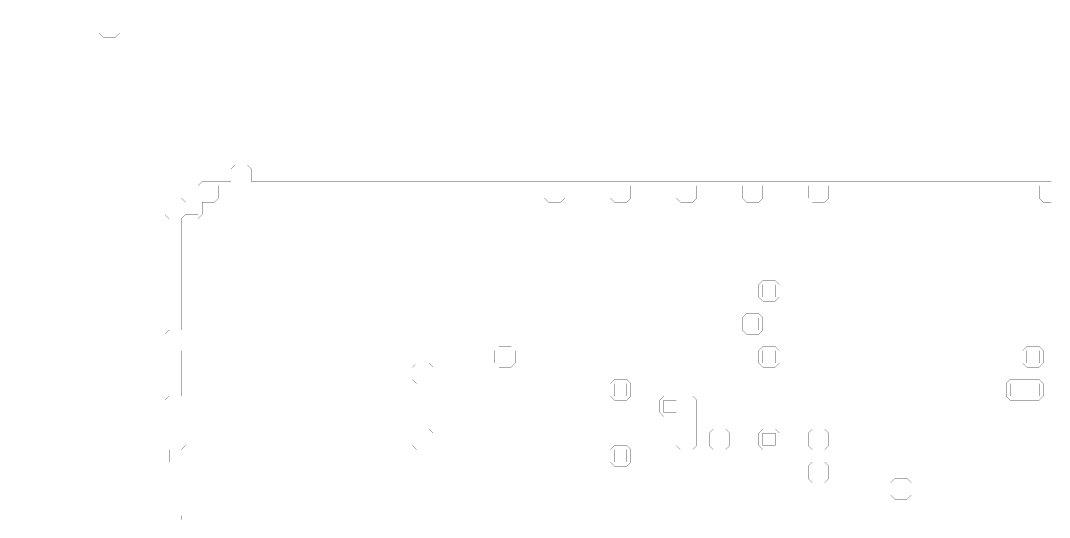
# Model space of a CAD drawing. Header units: metres. Extents: x 0 to 4990, y -4990 to 0.
# Drawn here: x 0 to 2437, y -1176 to 0 of the extents above; entities that cross this region are included whole.
import ezdxf

# ---------------------------------------------------------------- set-up
doc = ezdxf.new("R2010")
doc.units = ezdxf.units.M
doc.layers.add('conductor', color=1, linetype='Continuous')
doc.layers.add('substrate', color=5, linetype='Continuous')

msp = doc.modelspace()

# ---------------------------------------------------------------- linework, layer by layer
at = {"layer": 'conductor', "const_width": 0.5}
msp.add_lwpolyline([(2441.40625, -429.6875), (2431.640625, -429.6875), (2421.875, -429.6875), (2412.109375, -419.921875), (2412.109375, -410.15625), (2412.109375, -400.390625), (2412.109375, -390.625), (2402.34375, -390.625), (2392.578125, -390.625), (2382.8125, -390.625), (2373.046875, -390.625), (2363.28125, -390.625), (2353.515625, -390.625), (2343.75, -390.625), (2333.984375, -390.625), (2324.21875, -390.625), (2314.453125, -390.625), (2304.6875, -390.625), (2294.921875, -390.625), (2285.15625, -390.625), (2275.390625, -390.625), (2265.625, -390.625), (2255.859375, -390.625), (2246.09375, -390.625), (2236.328125, -390.625), (2226.5625, -390.625), (2216.796875, -390.625), (2207.03125, -390.625), (2197.265625, -390.625), (2187.5, -390.625), (2177.734375, -390.625), (2167.96875, -390.625), (2158.203125, -390.625), (2148.4375, -390.625), (2138.671875, -390.625), (2128.90625, -390.625), (2119.140625, -390.625), (2109.375, -390.625), (2099.609375, -390.625), (2089.84375, -390.625), (2080.078125, -390.625), (2070.3125, -390.625), (2060.546875, -390.625), (2050.78125, -390.625), (2041.015625, -390.625), (2031.25, -390.625), (2021.484375, -390.625), (2011.71875, -390.625), (2001.953125, -390.625), (1992.1875, -390.625), (1982.421875, -390.625), (1972.65625, -390.625), (1962.890625, -390.625), (1953.125, -390.625), (1943.359375, -390.625), (1933.59375, -390.625), (1923.828125, -390.625), (1914.0625, -390.625), (1914.0625, -400.390625), (1914.0625, -410.15625), (1914.0625, -419.921875), (1904.296875, -429.6875), (1894.53125, -429.6875), (1884.765625, -429.6875), (1875, -429.6875), (1865.234375, -419.921875), (1865.234375, -410.15625), (1865.234375, -400.390625), (1865.234375, -390.625), (1855.46875, -390.625), (1845.703125, -390.625), (1835.9375, -390.625), (1826.171875, -390.625), (1816.40625, -390.625), (1806.640625, -390.625), (1796.875, -390.625), (1787.109375, -390.625), (1777.34375, -390.625), (1767.578125, -390.625), (1757.8125, -390.625), (1757.8125, -400.390625), (1757.8125, -410.15625), (1757.8125, -419.921875), (1748.046875, -429.6875), (1738.28125, -429.6875), (1728.515625, -429.6875), (1718.75, -429.6875), (1708.984375, -419.921875), (1708.984375, -410.15625), (1708.984375, -400.390625), (1708.984375, -390.625), (1699.21875, -390.625), (1689.453125, -390.625), (1679.6875, -390.625), (1669.921875, -390.625), (1660.15625, -390.625), (1650.390625, -390.625), (1640.625, -390.625), (1630.859375, -390.625), (1621.09375, -390.625), (1611.328125, -390.625), (1601.5625, -390.625), (1601.5625, -400.390625), (1601.5625, -410.15625), (1601.5625, -419.921875), (1591.796875, -429.6875), (1582.03125, -429.6875), (1572.265625, -429.6875), (1562.5, -429.6875), (1552.734375, -419.921875), (1552.734375, -410.15625), (1552.734375, -400.390625), (1552.734375, -390.625), (1542.96875, -390.625), (1533.203125, -390.625), (1523.4375, -390.625), (1513.671875, -390.625), (1503.90625, -390.625), (1494.140625, -390.625), (1484.375, -390.625), (1474.609375, -390.625), (1464.84375, -390.625), (1455.078125, -390.625), (1445.3125, -390.625), (1445.3125, -400.390625), (1445.3125, -410.15625), (1445.3125, -419.921875), (1435.546875, -429.6875), (1425.78125, -429.6875), (1416.015625, -429.6875), (1406.25, -429.6875), (1396.484375, -419.921875), (1396.484375, -410.15625), (1396.484375, -400.390625), (1396.484375, -390.625), (1386.71875, -390.625), (1376.953125, -390.625), (1367.1875, -390.625), (1357.421875, -390.625), (1347.65625, -390.625), (1337.890625, -390.625), (1328.125, -390.625), (1318.359375, -390.625), (1308.59375, -390.625), (1298.828125, -390.625), (1289.0625, -390.625), (1289.0625, -400.390625), (1289.0625, -410.15625), (1289.0625, -419.921875), (1279.296875, -429.6875), (1269.53125, -429.6875), (1259.765625, -429.6875), (1250, -429.6875), (1240.234375, -419.921875), (1240.234375, -410.15625), (1240.234375, -400.390625), (1240.234375, -390.625), (1230.46875, -390.625), (1220.703125, -390.625), (1210.9375, -390.625), (1201.171875, -390.625), (1191.40625, -390.625), (1181.640625, -390.625), (1171.875, -390.625), (1162.109375, -390.625), (1152.34375, -390.625), (1142.578125, -390.625), (1132.8125, -390.625), (1123.046875, -390.625), (1113.28125, -390.625), (1103.515625, -390.625), (1093.75, -390.625), (1083.984375, -390.625), (1074.21875, -390.625), (1064.453125, -390.625), (1054.6875, -390.625), (1044.921875, -390.625), (1035.15625, -390.625), (1025.390625, -390.625), (1015.625, -390.625), (1005.859375, -390.625), (996.09375, -390.625), (986.328125, -390.625), (976.5625, -390.625), (966.796875, -390.625), (957.03125, -390.625), (947.265625, -390.625), (937.5, -390.625), (927.734375, -390.625), (917.96875, -390.625), (908.203125, -390.625), (898.4375, -390.625), (888.671875, -390.625), (878.90625, -390.625), (869.140625, -390.625), (859.375, -390.625), (849.609375, -390.625), (839.84375, -390.625), (830.078125, -390.625), (820.3125, -390.625), (810.546875, -390.625), (800.78125, -390.625), (791.015625, -390.625), (781.25, -390.625), (771.484375, -390.625), (761.71875, -390.625), (751.953125, -390.625), (742.1875, -390.625), (732.421875, -390.625), (722.65625, -390.625), (712.890625, -390.625), (703.125, -390.625), (693.359375, -390.625), (683.59375, -390.625), (673.828125, -390.625), (664.0625, -390.625), (654.296875, -390.625), (644.53125, -390.625), (634.765625, -390.625), (625, -390.625), (615.234375, -390.625), (605.46875, -390.625), (595.703125, -390.625), (585.9375, -390.625), (576.171875, -390.625), (566.40625, -390.625), (556.640625, -390.625), (546.875, -390.625), (537.109375, -390.625), (527.34375, -390.625), (517.578125, -390.625), (507.8125, -390.625), (498.046875, -390.625), (488.28125, -390.625), (478.515625, -390.625), (468.75, -390.625), (468.75, -400.390625), (468.75, -410.15625), (468.75, -419.921875), (458.984375, -429.6875), (449.21875, -429.6875), (439.453125, -429.6875), (429.6875, -429.6875), (429.6875, -439.453125), (429.6875, -449.21875), (429.6875, -458.984375), (419.921875, -468.75), (410.15625, -468.75), (400.390625, -468.75), (390.625, -468.75), (390.625, -478.515625), (390.625, -488.28125), (390.625, -498.046875), (390.625, -507.8125), (390.625, -517.578125), (390.625, -527.34375), (390.625, -537.109375), (390.625, -546.875), (390.625, -556.640625), (390.625, -566.40625), (390.625, -576.171875), (390.625, -585.9375), (390.625, -595.703125), (390.625, -605.46875), (390.625, -615.234375), (390.625, -625), (390.625, -634.765625), (390.625, -644.53125), (390.625, -654.296875), (390.625, -664.0625), (390.625, -673.828125), (390.625, -683.59375), (390.625, -693.359375), (390.625, -703.125), (390.625, -712.890625), (390.625, -722.65625), (390.625, -732.421875), (390.625, -742.1875), (390.625, -751.953125), (390.625, -761.71875), (390.625, -771.484375), (390.625, -781.25), (390.625, -791.015625), (390.625, -800.78125), (390.625, -810.546875), (390.625, -820.3125), (390.625, -830.078125), (390.625, -839.84375), (390.625, -849.609375), (390.625, -859.375), (390.625, -869.140625), (390.625, -878.90625), (390.625, -888.671875), (390.625, -898.4375), (390.625, -908.203125), (390.625, -917.96875), (390.625, -927.734375), (390.625, -937.5), (390.625, -947.265625), (390.625, -957.03125), (390.625, -966.796875), (390.625, -976.5625), (390.625, -986.328125), (390.625, -996.09375), (390.625, -1005.859375), (380.859375, -1015.625), (371.09375, -1015.625), (361.328125, -1015.625), (351.5625, -1015.625), (351.5625, -1025.390625), (351.5625, -1035.15625), (351.5625, -1044.921875), (361.328125, -1044.921875), (371.09375, -1044.921875), (380.859375, -1044.921875), (390.625, -1054.6875), (390.625, -1064.453125), (390.625, -1074.21875), (390.625, -1083.984375), (390.625, -1093.75), (390.625, -1103.515625), (390.625, -1113.28125), (390.625, -1123.046875), (390.625, -1132.8125), (390.625, -1142.578125), (390.625, -1152.34375), (390.625, -1162.109375), (390.625, -1171.875), (390.625, -1181.640625)], dxfattribs=at)
for points in [[(1748.046875, -625), (1757.8125, -615.234375), (1767.578125, -615.234375), (1777.34375, -615.234375), (1787.109375, -615.234375), (1796.875, -625), (1796.875, -634.765625), (1796.875, -644.53125), (1796.875, -654.296875), (1787.109375, -664.0625), (1777.34375, -664.0625), (1767.578125, -664.0625), (1757.8125, -664.0625), (1748.046875, -654.296875), (1748.046875, -644.53125), (1748.046875, -634.765625)], [(1708.984375, -703.125), (1718.75, -693.359375), (1728.515625, -693.359375), (1738.28125, -693.359375), (1748.046875, -693.359375), (1757.8125, -703.125), (1757.8125, -712.890625), (1757.8125, -722.65625), (1757.8125, -732.421875), (1748.046875, -742.1875), (1738.28125, -742.1875), (1728.515625, -742.1875), (1718.75, -742.1875), (1708.984375, -732.421875), (1708.984375, -722.65625), (1708.984375, -712.890625)], [(1083.984375, -742.1875), (1093.75, -732.421875), (1103.515625, -732.421875), (1113.28125, -732.421875), (1123.046875, -732.421875), (1132.8125, -742.1875), (1132.8125, -751.953125), (1132.8125, -761.71875), (1132.8125, -771.484375), (1123.046875, -781.25), (1113.28125, -781.25), (1103.515625, -781.25), (1093.75, -781.25), (1083.984375, -771.484375), (1083.984375, -761.71875), (1083.984375, -751.953125)], [(1123.046875, -781.25), (1132.8125, -771.484375), (1142.578125, -771.484375), (1152.34375, -771.484375), (1162.109375, -771.484375), (1171.875, -781.25), (1171.875, -791.015625), (1171.875, -800.78125), (1171.875, -810.546875), (1162.109375, -820.3125), (1152.34375, -820.3125), (1142.578125, -820.3125), (1132.8125, -820.3125), (1123.046875, -810.546875), (1123.046875, -800.78125), (1123.046875, -791.015625)], [(1748.046875, -781.25), (1757.8125, -771.484375), (1767.578125, -771.484375), (1777.34375, -771.484375), (1787.109375, -771.484375), (1796.875, -781.25), (1796.875, -791.015625), (1796.875, -800.78125), (1796.875, -810.546875), (1787.109375, -820.3125), (1777.34375, -820.3125), (1767.578125, -820.3125), (1757.8125, -820.3125), (1748.046875, -810.546875), (1748.046875, -800.78125), (1748.046875, -791.015625)], [(2373.046875, -781.25), (2382.8125, -771.484375), (2392.578125, -771.484375), (2402.34375, -771.484375), (2412.109375, -771.484375), (2421.875, -781.25), (2421.875, -791.015625), (2421.875, -800.78125), (2421.875, -810.546875), (2412.109375, -820.3125), (2402.34375, -820.3125), (2392.578125, -820.3125), (2382.8125, -820.3125), (2373.046875, -810.546875), (2373.046875, -800.78125), (2373.046875, -791.015625)], [(927.734375, -820.3125), (937.5, -810.546875), (947.265625, -810.546875), (957.03125, -810.546875), (966.796875, -810.546875), (976.5625, -820.3125), (976.5625, -830.078125), (976.5625, -839.84375), (976.5625, -849.609375), (966.796875, -859.375), (957.03125, -859.375), (947.265625, -859.375), (937.5, -859.375), (927.734375, -849.609375), (927.734375, -839.84375), (927.734375, -830.078125)], [(1396.484375, -859.375), (1406.25, -849.609375), (1416.015625, -849.609375), (1425.78125, -849.609375), (1435.546875, -849.609375), (1445.3125, -859.375), (1445.3125, -869.140625), (1445.3125, -878.90625), (1445.3125, -888.671875), (1435.546875, -898.4375), (1425.78125, -898.4375), (1416.015625, -898.4375), (1406.25, -898.4375), (1396.484375, -888.671875), (1396.484375, -878.90625), (1396.484375, -869.140625)], [(2333.984375, -859.375), (2343.75, -849.609375), (2353.515625, -849.609375), (2363.28125, -849.609375), (2373.046875, -849.609375), (2382.8125, -849.609375), (2392.578125, -849.609375), (2402.34375, -849.609375), (2412.109375, -849.609375), (2421.875, -859.375), (2421.875, -869.140625), (2421.875, -878.90625), (2421.875, -888.671875), (2412.109375, -898.4375), (2402.34375, -898.4375), (2392.578125, -898.4375), (2382.8125, -898.4375), (2373.046875, -898.4375), (2363.28125, -898.4375), (2353.515625, -898.4375), (2343.75, -898.4375), (2333.984375, -888.671875), (2333.984375, -878.90625), (2333.984375, -869.140625)], [(1513.671875, -898.4375), (1523.4375, -888.671875), (1533.203125, -888.671875), (1542.96875, -888.671875), (1552.734375, -888.671875), (1562.5, -888.671875), (1572.265625, -888.671875), (1582.03125, -888.671875), (1591.796875, -888.671875), (1601.5625, -898.4375), (1601.5625, -908.203125), (1601.5625, -917.96875), (1601.5625, -927.734375), (1601.5625, -937.5), (1601.5625, -947.265625), (1601.5625, -957.03125), (1601.5625, -966.796875), (1601.5625, -976.5625), (1601.5625, -986.328125), (1601.5625, -996.09375), (1601.5625, -1005.859375), (1591.796875, -1015.625), (1582.03125, -1015.625), (1572.265625, -1015.625), (1562.5, -1015.625), (1552.734375, -1005.859375), (1552.734375, -996.09375), (1552.734375, -986.328125), (1552.734375, -976.5625), (1552.734375, -966.796875), (1552.734375, -957.03125), (1552.734375, -947.265625), (1552.734375, -937.5), (1542.96875, -937.5), (1533.203125, -937.5), (1523.4375, -937.5), (1513.671875, -927.734375), (1513.671875, -917.96875), (1513.671875, -908.203125)], [(927.734375, -976.5625), (937.5, -966.796875), (947.265625, -966.796875), (957.03125, -966.796875), (966.796875, -966.796875), (976.5625, -976.5625), (976.5625, -986.328125), (976.5625, -996.09375), (976.5625, -1005.859375), (966.796875, -1015.625), (957.03125, -1015.625), (947.265625, -1015.625), (937.5, -1015.625), (927.734375, -1005.859375), (927.734375, -996.09375), (927.734375, -986.328125)], [(1630.859375, -976.5625), (1640.625, -966.796875), (1650.390625, -966.796875), (1660.15625, -966.796875), (1669.921875, -966.796875), (1679.6875, -976.5625), (1679.6875, -986.328125), (1679.6875, -996.09375), (1679.6875, -1005.859375), (1669.921875, -1015.625), (1660.15625, -1015.625), (1650.390625, -1015.625), (1640.625, -1015.625), (1630.859375, -1005.859375), (1630.859375, -996.09375), (1630.859375, -986.328125)], [(1748.046875, -976.5625), (1757.8125, -966.796875), (1767.578125, -966.796875), (1777.34375, -966.796875), (1787.109375, -966.796875), (1796.875, -976.5625), (1796.875, -986.328125), (1796.875, -996.09375), (1796.875, -1005.859375), (1787.109375, -1015.625), (1777.34375, -1015.625), (1767.578125, -1015.625), (1757.8125, -1015.625), (1748.046875, -1005.859375), (1748.046875, -996.09375), (1748.046875, -986.328125)], [(1865.234375, -976.5625), (1875, -966.796875), (1884.765625, -966.796875), (1894.53125, -966.796875), (1904.296875, -966.796875), (1914.0625, -976.5625), (1914.0625, -986.328125), (1914.0625, -996.09375), (1914.0625, -1005.859375), (1904.296875, -1015.625), (1894.53125, -1015.625), (1884.765625, -1015.625), (1875, -1015.625), (1865.234375, -1005.859375), (1865.234375, -996.09375), (1865.234375, -986.328125)], [(1396.484375, -1015.625), (1406.25, -1005.859375), (1416.015625, -1005.859375), (1425.78125, -1005.859375), (1435.546875, -1005.859375), (1445.3125, -1015.625), (1445.3125, -1025.390625), (1445.3125, -1035.15625), (1445.3125, -1044.921875), (1435.546875, -1054.6875), (1425.78125, -1054.6875), (1416.015625, -1054.6875), (1406.25, -1054.6875), (1396.484375, -1044.921875), (1396.484375, -1035.15625), (1396.484375, -1025.390625)], [(1865.234375, -1054.6875), (1875, -1044.921875), (1884.765625, -1044.921875), (1894.53125, -1044.921875), (1904.296875, -1044.921875), (1914.0625, -1054.6875), (1914.0625, -1064.453125), (1914.0625, -1074.21875), (1914.0625, -1083.984375), (1904.296875, -1093.75), (1894.53125, -1093.75), (1884.765625, -1093.75), (1875, -1093.75), (1865.234375, -1083.984375), (1865.234375, -1074.21875), (1865.234375, -1064.453125)], [(2060.546875, -1093.75), (2070.3125, -1083.984375), (2080.078125, -1083.984375), (2089.84375, -1083.984375), (2099.609375, -1083.984375), (2109.375, -1093.75), (2109.375, -1103.515625), (2109.375, -1113.28125), (2109.375, -1123.046875), (2099.609375, -1132.8125), (2089.84375, -1132.8125), (2080.078125, -1132.8125), (2070.3125, -1132.8125), (2060.546875, -1123.046875), (2060.546875, -1113.28125), (2060.546875, -1103.515625)]]:
    msp.add_lwpolyline(points, close=True, dxfattribs=at)
at = {"layer": 'substrate', "const_width": 0.5}
for points in [[(2441.40625, 0), (2431.640625, 0), (2421.875, 0), (2412.109375, 0), (2402.34375, 0), (2392.578125, 0), (2382.8125, 0), (2373.046875, 0), (2363.28125, 0), (2353.515625, 0), (2343.75, 0), (2333.984375, 0), (2324.21875, 0), (2314.453125, 0), (2304.6875, 0), (2294.921875, 0), (2285.15625, 0), (2275.390625, 0), (2265.625, 0), (2255.859375, 0), (2246.09375, 0), (2236.328125, 0), (2226.5625, 0), (2216.796875, 0), (2207.03125, 0), (2197.265625, 0), (2187.5, 0), (2177.734375, 0), (2167.96875, 0), (2158.203125, 0), (2148.4375, 0), (2138.671875, 0), (2128.90625, 0), (2119.140625, 0), (2109.375, 0), (2099.609375, 0), (2089.84375, 0), (2080.078125, 0), (2070.3125, 0), (2060.546875, 0), (2050.78125, 0), (2041.015625, 0), (2031.25, 0), (2021.484375, 0), (2011.71875, 0), (2001.953125, 0), (1992.1875, 0), (1982.421875, 0), (1972.65625, 0), (1962.890625, 0), (1953.125, 0), (1943.359375, 0), (1933.59375, 0), (1923.828125, 0), (1914.0625, 0), (1904.296875, 0), (1894.53125, 0), (1884.765625, 0), (1875, 0), (1865.234375, 0), (1855.46875, 0), (1845.703125, 0), (1835.9375, 0), (1826.171875, 0), (1816.40625, 0), (1806.640625, 0), (1796.875, 0), (1787.109375, 0), (1777.34375, 0), (1767.578125, 0), (1757.8125, 0), (1748.046875, 0), (1738.28125, 0), (1728.515625, 0), (1718.75, 0), (1708.984375, 0), (1699.21875, 0), (1689.453125, 0), (1679.6875, 0), (1669.921875, 0), (1660.15625, 0), (1650.390625, 0), (1640.625, 0), (1630.859375, 0), (1621.09375, 0), (1611.328125, 0), (1601.5625, 0), (1591.796875, 0), (1582.03125, 0), (1572.265625, 0), (1562.5, 0), (1552.734375, 0), (1542.96875, 0), (1533.203125, 0), (1523.4375, 0), (1513.671875, 0), (1503.90625, 0), (1494.140625, 0), (1484.375, 0), (1474.609375, 0), (1464.84375, 0), (1455.078125, 0), (1445.3125, 0), (1435.546875, 0), (1425.78125, 0), (1416.015625, 0), (1406.25, 0), (1396.484375, 0), (1386.71875, 0), (1376.953125, 0), (1367.1875, 0), (1357.421875, 0), (1347.65625, 0), (1337.890625, 0), (1328.125, 0), (1318.359375, 0), (1308.59375, 0), (1298.828125, 0), (1289.0625, 0), (1279.296875, 0), (1269.53125, 0), (1259.765625, 0), (1250, 0), (1240.234375, 0), (1230.46875, 0), (1220.703125, 0), (1210.9375, 0), (1201.171875, 0), (1191.40625, 0), (1181.640625, 0), (1171.875, 0), (1162.109375, 0), (1152.34375, 0), (1142.578125, 0), (1132.8125, 0), (1123.046875, 0), (1113.28125, 0), (1103.515625, 0), (1093.75, 0), (1083.984375, 0), (1074.21875, 0), (1064.453125, 0), (1054.6875, 0), (1044.921875, 0), (1035.15625, 0), (1025.390625, 0), (1015.625, 0), (1005.859375, 0), (996.09375, 0), (986.328125, 0), (976.5625, 0), (966.796875, 0), (957.03125, 0), (947.265625, 0), (937.5, 0), (927.734375, 0), (917.96875, 0), (908.203125, 0), (898.4375, 0), (888.671875, 0), (878.90625, 0), (869.140625, 0), (859.375, 0), (849.609375, 0), (839.84375, 0), (830.078125, 0), (820.3125, 0), (810.546875, 0), (800.78125, 0), (791.015625, 0), (781.25, 0), (771.484375, 0), (761.71875, 0), (751.953125, 0), (742.1875, 0), (732.421875, 0), (722.65625, 0), (712.890625, 0), (703.125, 0), (693.359375, 0), (683.59375, 0), (673.828125, 0), (664.0625, 0), (654.296875, 0), (644.53125, 0), (634.765625, 0), (625, 0), (615.234375, 0), (605.46875, 0), (595.703125, 0), (585.9375, 0), (576.171875, 0), (566.40625, 0), (556.640625, 0), (546.875, 0), (537.109375, 0), (527.34375, 0), (517.578125, 0), (507.8125, 0), (498.046875, 0), (488.28125, 0), (478.515625, 0), (468.75, 0), (458.984375, 0), (449.21875, 0), (439.453125, 0), (429.6875, 0), (419.921875, 0), (410.15625, 0), (400.390625, 0), (390.625, 0), (380.859375, 0), (371.09375, 0), (361.328125, 0), (351.5625, 0), (341.796875, 0), (332.03125, 0), (322.265625, 0), (312.5, 0), (302.734375, 0), (292.96875, 0), (283.203125, 0), (273.4375, 0), (263.671875, 0), (253.90625, 0), (244.140625, 0), (234.375, 0), (234.375, -9.765625), (234.375, -19.53125), (234.375, -29.296875), (224.609375, -39.0625), (214.84375, -39.0625), (205.078125, -39.0625), (195.3125, -39.0625), (185.546875, -29.296875), (185.546875, -19.53125), (185.546875, -9.765625), (185.546875, 0), (175.78125, 0), (166.015625, 0), (156.25, 0), (146.484375, 0), (136.71875, 0), (126.953125, 0), (117.1875, 0), (107.421875, 0), (97.65625, 0), (87.890625, 0), (78.125, 0), (68.359375, 0), (58.59375, 0), (48.828125, 0), (39.0625, 0), (29.296875, 0), (19.53125, 0), (9.765625, 0), (0, 0), (0, -9.765625), (0, -19.53125), (0, -29.296875), (0, -39.0625), (0, -48.828125), (0, -58.59375), (0, -68.359375), (0, -78.125), (0, -87.890625), (0, -97.65625), (0, -107.421875), (0, -117.1875), (0, -126.953125), (0, -136.71875), (0, -146.484375), (0, -156.25), (0, -166.015625), (0, -175.78125), (0, -185.546875), (0, -195.3125), (0, -205.078125), (0, -214.84375), (0, -224.609375), (0, -234.375), (0, -244.140625), (0, -253.90625), (0, -263.671875), (0, -273.4375), (0, -283.203125), (0, -292.96875), (0, -302.734375), (0, -312.5), (0, -322.265625), (0, -332.03125), (0, -341.796875), (0, -351.5625), (0, -361.328125), (0, -371.09375), (0, -380.859375), (0, -390.625), (0, -400.390625), (0, -410.15625), (0, -419.921875), (0, -429.6875), (0, -439.453125), (0, -449.21875), (0, -458.984375), (0, -468.75), (0, -478.515625), (0, -488.28125), (0, -498.046875), (0, -507.8125), (0, -517.578125), (0, -527.34375), (0, -537.109375), (0, -546.875), (0, -556.640625), (0, -566.40625), (0, -576.171875), (0, -585.9375), (0, -595.703125), (0, -605.46875), (0, -615.234375), (0, -625), (0, -634.765625), (0, -644.53125), (0, -654.296875), (0, -664.0625), (0, -673.828125), (0, -683.59375), (0, -693.359375), (0, -703.125), (0, -712.890625), (0, -722.65625), (0, -732.421875), (0, -742.1875), (0, -751.953125), (0, -761.71875), (0, -771.484375), (0, -781.25), (0, -791.015625), (0, -800.78125), (0, -810.546875), (0, -820.3125), (0, -830.078125), (0, -839.84375), (0, -849.609375), (0, -859.375), (0, -869.140625), (0, -878.90625), (0, -888.671875), (0, -898.4375), (0, -908.203125), (0, -917.96875), (0, -927.734375), (0, -937.5), (0, -947.265625), (0, -957.03125), (0, -966.796875), (0, -976.5625), (0, -986.328125), (0, -996.09375), (0, -1005.859375), (0, -1015.625), (0, -1025.390625), (0, -1035.15625), (0, -1044.921875), (0, -1054.6875), (0, -1064.453125), (0, -1074.21875), (0, -1083.984375), (0, -1093.75), (0, -1103.515625), (0, -1113.28125), (0, -1123.046875), (0, -1132.8125), (0, -1142.578125), (0, -1152.34375), (0, -1162.109375), (0, -1171.875), (0, -1181.640625)], [(380.859375, -1181.640625), (380.859375, -1171.875), (371.09375, -1171.875), (361.328125, -1171.875), (351.5625, -1171.875), (341.796875, -1162.109375), (341.796875, -1152.34375), (341.796875, -1142.578125), (341.796875, -1132.8125), (341.796875, -1123.046875), (341.796875, -1113.28125), (341.796875, -1103.515625), (341.796875, -1093.75), (341.796875, -1083.984375), (341.796875, -1074.21875), (341.796875, -1064.453125), (341.796875, -1054.6875), (341.796875, -1044.921875), (341.796875, -1035.15625), (341.796875, -1025.390625), (341.796875, -1015.625), (341.796875, -1005.859375), (341.796875, -996.09375), (341.796875, -986.328125), (341.796875, -976.5625), (341.796875, -966.796875), (341.796875, -957.03125), (341.796875, -947.265625), (341.796875, -937.5), (341.796875, -927.734375), (341.796875, -917.96875), (341.796875, -908.203125), (341.796875, -898.4375), (351.5625, -888.671875), (361.328125, -888.671875), (371.09375, -888.671875), (380.859375, -888.671875), (380.859375, -878.90625), (380.859375, -869.140625), (380.859375, -859.375), (380.859375, -849.609375), (380.859375, -839.84375), (380.859375, -830.078125), (380.859375, -820.3125), (380.859375, -810.546875), (380.859375, -800.78125), (380.859375, -791.015625), (380.859375, -781.25), (371.09375, -781.25), (361.328125, -781.25), (351.5625, -781.25), (341.796875, -771.484375), (341.796875, -761.71875), (341.796875, -751.953125), (341.796875, -742.1875), (351.5625, -732.421875), (361.328125, -732.421875), (371.09375, -732.421875), (380.859375, -732.421875), (380.859375, -722.65625), (380.859375, -712.890625), (380.859375, -703.125), (380.859375, -693.359375), (380.859375, -683.59375), (380.859375, -673.828125), (380.859375, -664.0625), (380.859375, -654.296875), (380.859375, -644.53125), (380.859375, -634.765625), (380.859375, -625), (380.859375, -615.234375), (380.859375, -605.46875), (380.859375, -595.703125), (380.859375, -585.9375), (380.859375, -576.171875), (380.859375, -566.40625), (380.859375, -556.640625), (380.859375, -546.875), (380.859375, -537.109375), (380.859375, -527.34375), (380.859375, -517.578125), (380.859375, -507.8125), (380.859375, -498.046875), (380.859375, -488.28125), (380.859375, -478.515625), (380.859375, -468.75), (390.625, -458.984375), (400.390625, -458.984375), (410.15625, -458.984375), (419.921875, -458.984375), (419.921875, -449.21875), (419.921875, -439.453125), (419.921875, -429.6875), (419.921875, -419.921875), (419.921875, -410.15625), (419.921875, -400.390625), (419.921875, -390.625), (429.6875, -380.859375), (439.453125, -380.859375), (449.21875, -380.859375), (458.984375, -380.859375), (468.75, -380.859375), (478.515625, -380.859375), (488.28125, -380.859375), (498.046875, -380.859375), (498.046875, -371.09375), (498.046875, -361.328125), (498.046875, -351.5625), (507.8125, -341.796875), (517.578125, -341.796875), (527.34375, -341.796875), (537.109375, -341.796875), (546.875, -351.5625), (546.875, -361.328125), (546.875, -371.09375), (546.875, -380.859375), (556.640625, -380.859375), (566.40625, -380.859375), (576.171875, -380.859375), (585.9375, -380.859375), (595.703125, -380.859375), (605.46875, -380.859375), (615.234375, -380.859375), (625, -380.859375), (634.765625, -380.859375), (644.53125, -380.859375), (654.296875, -380.859375), (664.0625, -380.859375), (673.828125, -380.859375), (683.59375, -380.859375), (693.359375, -380.859375), (703.125, -380.859375), (712.890625, -380.859375), (722.65625, -380.859375), (732.421875, -380.859375), (742.1875, -380.859375), (751.953125, -380.859375), (761.71875, -380.859375), (771.484375, -380.859375), (781.25, -380.859375), (791.015625, -380.859375), (800.78125, -380.859375), (810.546875, -380.859375), (820.3125, -380.859375), (830.078125, -380.859375), (839.84375, -380.859375), (849.609375, -380.859375), (859.375, -380.859375), (869.140625, -380.859375), (878.90625, -380.859375), (888.671875, -380.859375), (898.4375, -380.859375), (908.203125, -380.859375), (917.96875, -380.859375), (927.734375, -380.859375), (937.5, -380.859375), (947.265625, -380.859375), (957.03125, -380.859375), (966.796875, -380.859375), (976.5625, -380.859375), (986.328125, -380.859375), (996.09375, -380.859375), (1005.859375, -380.859375), (1015.625, -380.859375), (1025.390625, -380.859375), (1035.15625, -380.859375), (1044.921875, -380.859375), (1054.6875, -380.859375), (1064.453125, -380.859375), (1074.21875, -380.859375), (1083.984375, -380.859375), (1093.75, -380.859375), (1103.515625, -380.859375), (1113.28125, -380.859375), (1123.046875, -380.859375), (1132.8125, -380.859375), (1142.578125, -380.859375), (1152.34375, -380.859375), (1162.109375, -380.859375), (1171.875, -380.859375), (1181.640625, -380.859375), (1191.40625, -380.859375), (1201.171875, -380.859375), (1210.9375, -380.859375), (1220.703125, -380.859375), (1230.46875, -380.859375), (1240.234375, -380.859375), (1250, -380.859375), (1259.765625, -380.859375), (1269.53125, -380.859375), (1279.296875, -380.859375), (1289.0625, -380.859375), (1298.828125, -380.859375), (1308.59375, -380.859375), (1318.359375, -380.859375), (1328.125, -380.859375), (1337.890625, -380.859375), (1347.65625, -380.859375), (1357.421875, -380.859375), (1367.1875, -380.859375), (1376.953125, -380.859375), (1386.71875, -380.859375), (1396.484375, -380.859375), (1406.25, -380.859375), (1416.015625, -380.859375), (1425.78125, -380.859375), (1435.546875, -380.859375), (1445.3125, -380.859375), (1455.078125, -380.859375), (1464.84375, -380.859375), (1474.609375, -380.859375), (1484.375, -380.859375), (1494.140625, -380.859375), (1503.90625, -380.859375), (1513.671875, -380.859375), (1523.4375, -380.859375), (1533.203125, -380.859375), (1542.96875, -380.859375), (1552.734375, -380.859375), (1562.5, -380.859375), (1572.265625, -380.859375), (1582.03125, -380.859375), (1591.796875, -380.859375), (1601.5625, -380.859375), (1611.328125, -380.859375), (1621.09375, -380.859375), (1630.859375, -380.859375), (1640.625, -380.859375), (1650.390625, -380.859375), (1660.15625, -380.859375), (1669.921875, -380.859375), (1679.6875, -380.859375), (1689.453125, -380.859375), (1699.21875, -380.859375), (1708.984375, -380.859375), (1718.75, -380.859375), (1728.515625, -380.859375), (1738.28125, -380.859375), (1748.046875, -380.859375), (1757.8125, -380.859375), (1767.578125, -380.859375), (1777.34375, -380.859375), (1787.109375, -380.859375), (1796.875, -380.859375), (1806.640625, -380.859375), (1816.40625, -380.859375), (1826.171875, -380.859375), (1835.9375, -380.859375), (1845.703125, -380.859375), (1855.46875, -380.859375), (1865.234375, -380.859375), (1875, -380.859375), (1884.765625, -380.859375), (1894.53125, -380.859375), (1904.296875, -380.859375), (1914.0625, -380.859375), (1923.828125, -380.859375), (1933.59375, -380.859375), (1943.359375, -380.859375), (1953.125, -380.859375), (1962.890625, -380.859375), (1972.65625, -380.859375), (1982.421875, -380.859375), (1992.1875, -380.859375), (2001.953125, -380.859375), (2011.71875, -380.859375), (2021.484375, -380.859375), (2031.25, -380.859375), (2041.015625, -380.859375), (2050.78125, -380.859375), (2060.546875, -380.859375), (2070.3125, -380.859375), (2080.078125, -380.859375), (2089.84375, -380.859375), (2099.609375, -380.859375), (2109.375, -380.859375), (2119.140625, -380.859375), (2128.90625, -380.859375), (2138.671875, -380.859375), (2148.4375, -380.859375), (2158.203125, -380.859375), (2167.96875, -380.859375), (2177.734375, -380.859375), (2187.5, -380.859375), (2197.265625, -380.859375), (2207.03125, -380.859375), (2216.796875, -380.859375), (2226.5625, -380.859375), (2236.328125, -380.859375), (2246.09375, -380.859375), (2255.859375, -380.859375), (2265.625, -380.859375), (2275.390625, -380.859375), (2285.15625, -380.859375), (2294.921875, -380.859375), (2304.6875, -380.859375), (2314.453125, -380.859375), (2324.21875, -380.859375), (2333.984375, -380.859375), (2343.75, -380.859375), (2353.515625, -380.859375), (2363.28125, -380.859375), (2373.046875, -380.859375), (2382.8125, -380.859375), (2392.578125, -380.859375), (2402.34375, -380.859375), (2412.109375, -380.859375), (2421.875, -380.859375), (2431.640625, -380.859375), (2441.40625, -380.859375)]]:
    msp.add_lwpolyline(points, dxfattribs=at)
for points in [[(341.796875, -429.6875), (351.5625, -419.921875), (361.328125, -419.921875), (371.09375, -419.921875), (380.859375, -419.921875), (390.625, -429.6875), (390.625, -439.453125), (390.625, -449.21875), (390.625, -458.984375), (380.859375, -468.75), (371.09375, -468.75), (361.328125, -468.75), (351.5625, -468.75), (341.796875, -458.984375), (341.796875, -449.21875), (341.796875, -439.453125)], [(1757.8125, -625), (1757.8125, -634.765625), (1757.8125, -644.53125), (1757.8125, -654.296875), (1767.578125, -654.296875), (1777.34375, -654.296875), (1787.109375, -654.296875), (1787.109375, -644.53125), (1787.109375, -634.765625), (1787.109375, -625), (1777.34375, -625), (1767.578125, -625)], [(1718.75, -703.125), (1718.75, -712.890625), (1718.75, -722.65625), (1718.75, -732.421875), (1728.515625, -732.421875), (1738.28125, -732.421875), (1748.046875, -732.421875), (1748.046875, -722.65625), (1748.046875, -712.890625), (1748.046875, -703.125), (1738.28125, -703.125), (1728.515625, -703.125)], [(1132.8125, -781.25), (1132.8125, -791.015625), (1132.8125, -800.78125), (1132.8125, -810.546875), (1142.578125, -810.546875), (1152.34375, -810.546875), (1162.109375, -810.546875), (1162.109375, -800.78125), (1162.109375, -791.015625), (1162.109375, -781.25), (1152.34375, -781.25), (1142.578125, -781.25)], [(1757.8125, -781.25), (1757.8125, -791.015625), (1757.8125, -800.78125), (1757.8125, -810.546875), (1767.578125, -810.546875), (1777.34375, -810.546875), (1787.109375, -810.546875), (1787.109375, -800.78125), (1787.109375, -791.015625), (1787.109375, -781.25), (1777.34375, -781.25), (1767.578125, -781.25)], [(2382.8125, -781.25), (2382.8125, -791.015625), (2382.8125, -800.78125), (2382.8125, -810.546875), (2392.578125, -810.546875), (2402.34375, -810.546875), (2412.109375, -810.546875), (2412.109375, -800.78125), (2412.109375, -791.015625), (2412.109375, -781.25), (2402.34375, -781.25), (2392.578125, -781.25)], [(1406.25, -859.375), (1406.25, -869.140625), (1406.25, -878.90625), (1406.25, -888.671875), (1416.015625, -888.671875), (1425.78125, -888.671875), (1435.546875, -888.671875), (1435.546875, -878.90625), (1435.546875, -869.140625), (1435.546875, -859.375), (1425.78125, -859.375), (1416.015625, -859.375)], [(2343.75, -859.375), (2343.75, -869.140625), (2343.75, -878.90625), (2343.75, -888.671875), (2353.515625, -888.671875), (2363.28125, -888.671875), (2373.046875, -888.671875), (2382.8125, -888.671875), (2392.578125, -888.671875), (2402.34375, -888.671875), (2412.109375, -888.671875), (2412.109375, -878.90625), (2412.109375, -869.140625), (2412.109375, -859.375), (2402.34375, -859.375), (2392.578125, -859.375), (2382.8125, -859.375), (2373.046875, -859.375), (2363.28125, -859.375), (2353.515625, -859.375)], [(1523.4375, -898.4375), (1523.4375, -908.203125), (1523.4375, -917.96875), (1523.4375, -927.734375), (1533.203125, -927.734375), (1542.96875, -927.734375), (1552.734375, -927.734375), (1552.734375, -917.96875), (1552.734375, -908.203125), (1552.734375, -898.4375), (1542.96875, -898.4375), (1533.203125, -898.4375)], [(1757.8125, -976.5625), (1757.8125, -986.328125), (1757.8125, -996.09375), (1757.8125, -1005.859375), (1767.578125, -1005.859375), (1777.34375, -1005.859375), (1787.109375, -1005.859375), (1787.109375, -996.09375), (1787.109375, -986.328125), (1787.109375, -976.5625), (1777.34375, -976.5625), (1767.578125, -976.5625)], [(1406.25, -1015.625), (1406.25, -1025.390625), (1406.25, -1035.15625), (1406.25, -1044.921875), (1416.015625, -1044.921875), (1425.78125, -1044.921875), (1435.546875, -1044.921875), (1435.546875, -1035.15625), (1435.546875, -1025.390625), (1435.546875, -1015.625), (1425.78125, -1015.625), (1416.015625, -1015.625)]]:
    msp.add_lwpolyline(points, close=True, dxfattribs=at)

doc.saveas('drawing.dxf')
